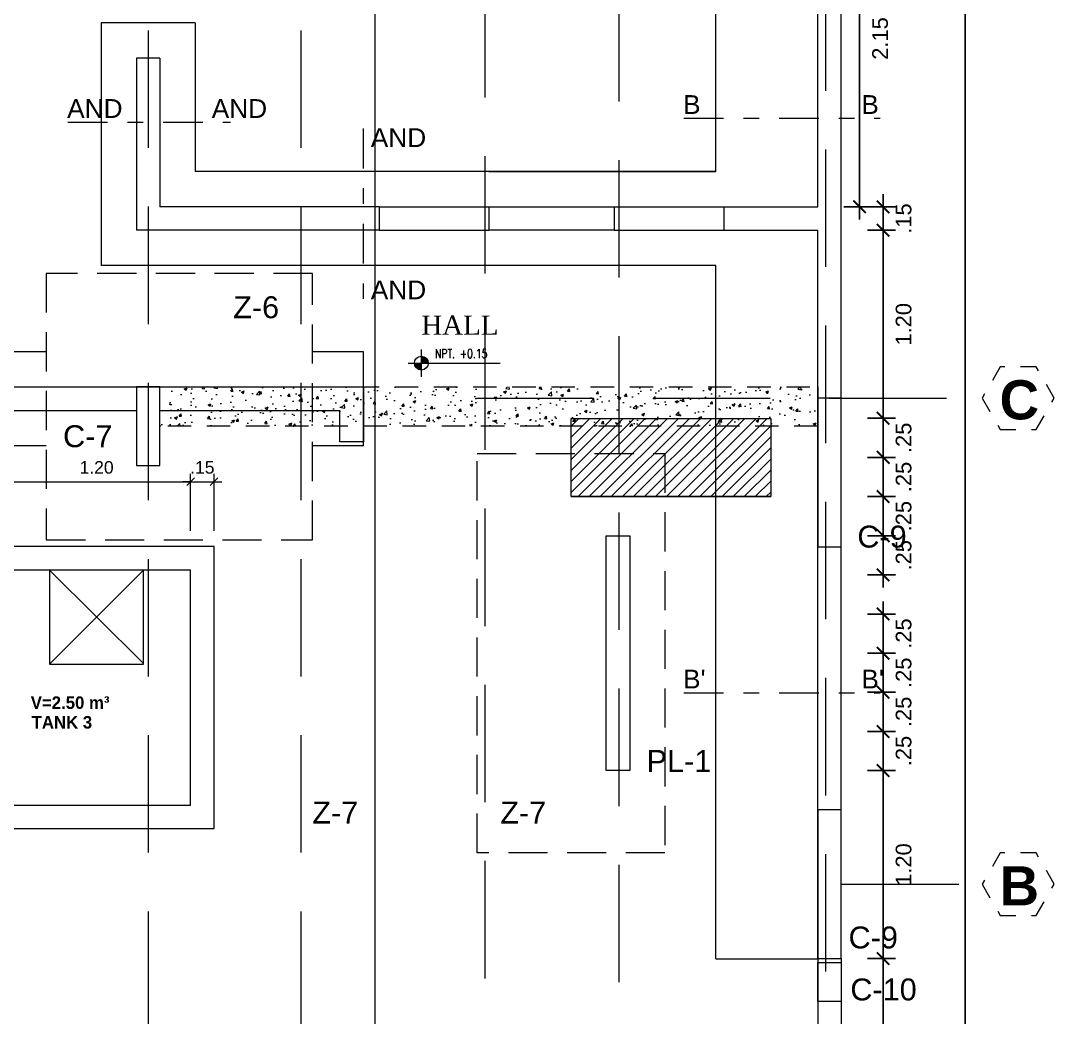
# Model space of a CAD drawing. Header units: millimetres. Extents: x -59 to 123, y 54 to 155.
# Drawn here: x 41.32 to 47.92, y 103.68 to 110.04 of the extents above; entities that cross this region are included whole.
import ezdxf

# ---------------------------------------------------------------- set-up
doc = ezdxf.new("R2010")
doc.units = ezdxf.units.MM
for name, pattern in [('ACAD_ISO02W100', [15, 12, -3]), ('CONTINUA', [0]), ('DASHDOT', [25.4, 12.7, -6.35, 0, -6.35]), ('DASHDOTX2', [50.8, 25.4, -12.7, 0, -12.7]), ('DASHED', [0.75, 0.5, -0.25]), ('RAYITAS', [0.375, 0.25, -0.125])]:
    doc.linetypes.add(name, pattern=pattern)
doc.layers.get('0').update_dxf_attribs({"lineweight": 9})
doc.layers.get('Defpoints').update_dxf_attribs({"lineweight": 0})
for name, color, linetype in [('A-COT', 8, 'Continuous'), ('A-IND niveles', 8, 'Continuous'), ('A-TEX 010', 7, 'Continuous'), ('TEXTO', 2, 'Continuous')]:
    doc.layers.add(name, color=color, linetype=linetype)
for name, color, linetype, lineweight in [('A_mobiliario', 252, 'Continuous', 15), ('C.EMPOTRADO EN PARED Y TECHO', 210, 'Continuous', 40), ('CIMENTACION', 2, 'Continuous', 40), ('COTA', 4, 'Continuous', 9), ('EJES', 6, 'ACAD_ISO02W100', 5), ('muro', 5, 'Continuous', 70), ('MUROS', 7, 'Continuous', 80), ('PLUMA 1', 1, 'Continuous', 9), ('pluma2', 4, 'Continuous', 20), ('TEXTOS', 3, 'Continuous', 0), ('textura', 253, 'Continuous', 0), ('TUB.AGUA', 7, 'DASHDOTX2', 40), ('VIGAS', 2, 'Continuous', 25), ('ZAPATAS', 3, 'Continuous', 25)]:
    doc.layers.add(name, color=color, linetype=linetype, lineweight=lineweight)
doc.styles.add('Henry', font='GOTHICB.TTF')
doc.styles.add('LUIS', font='arial.ttf')
doc.styles.add('ROMANS', font='ROMANS.SHX', dxfattribs={"width": 1.35, "height": 0.29})
doc.styles.add('ROMANS 0.75', font='romans.shx', dxfattribs={"width": 0.75})
doc.styles.get("Standard").update_dxf_attribs({"font": 'arial.ttf'})
doc.styles.add('STILUS', font='arial.ttf')
doc.styles.add('style1', font='arial.ttf', dxfattribs={"height": 0.1})
doc.dimstyles.new('luis', dxfattribs={"dimtxt": 0.08, "dimasz": 0.05, "dimexe": 0.05, "dimexo": 0.1, "dimgap": 0.05, "dimtad": 2, "dimzin": 4, "dimdsep": 46, "dimtxsty": 'LUIS', "dimblk": 'ARCHTICK', "dimcen": 2, "dimdle": 0.05, "dimclrd": 256, "dimclre": 256, "dimclrt": 56, "dimaunit": 1, "dimadec": 0, "dimazin": 0, "dimtfac": 1, "dimtix": 1, "dimtmove": 0, "dimatfit": 3, "dimfxl": 1, "dimlwd": -1, "dimlwe": -1, "dimarcsym": 0})
doc.dimstyles.new('luis1', dxfattribs={"dimtxt": 0.1, "dimasz": 0.08, "dimexe": 0.08, "dimexo": 0.08, "dimgap": 0.08, "dimtad": 2, "dimzin": 4, "dimdsep": 46, "dimtxsty": 'style1', "dimblk": 'ARCHTICK', "dimcen": 2, "dimdle": 0.08, "dimclrd": 256, "dimclre": 256, "dimclrt": 256, "dimadec": 0, "dimazin": 1, "dimtfac": 1, "dimtix": 1, "dimtmove": 0, "dimatfit": 3, "dimfxl": 1, "dimtolj": 1, "dimarcsym": 0})

# ---------------------------------------------------------------- blocks, each defined once
blk = doc.blocks.new('A$C37766BCA')
blk.add_line((0, 0.181), (1.22, 0.181))
blk.add_lwpolyline([(0.174, 0), (0.174, 0.361)])
at = {"const_width": 0.0923}
for points in [[(0.128, 0.181, 0.414214), (0.174, 0.135)], [(0.221, 0.181, 0.414214), (0.174, 0.227, 0.414214)]]:
    blk.add_lwpolyline(points, format="xyb", dxfattribs=at)
blk.add_circle((0.174, 0.181), 0.0923)
blk = doc.blocks.new('_ArchTick')
at = {"color": 0, "linetype": 'ByBlock', "const_width": 0.15}
blk.add_lwpolyline([(-0.5, -0.5), (0.5, 0.5)], dxfattribs=at)
blk = doc.blocks.new('*D1014')
at = {"layer": 'A-COT', "linetype": 'Continuous', "lineweight": -2, "transparency": 16777216}
for p, q in [((47.3472, 121.6317), (47.3472, 102.4717)), ((47.2472, 121.5517), (47.4272, 121.5517)), ((47.2472, 102.5517), (47.4272, 102.5517))]:
    blk.add_line(p, q, dxfattribs=at)
at = {"layer": 'Defpoints', "color": 0, "linetype": 'CONTINUA', "transparency": 16777216}
for p in [(46.5553, 121.5517), (46.5553, 102.5517), (47.3472, 102.5517)]:
    blk.add_point(p, dxfattribs=at)
at = {"layer": 'A-COT', "linetype": 'CONTINUA', "lineweight": -2, "transparency": 16777216, "xscale": 0.08, "yscale": 0.08, "zscale": 0.08}
for p, rotation in [((47.3472, 121.5517), 90), ((47.3472, 102.5517), 270)]:
    blk.add_blockref('_ArchTick', p, dxfattribs=dict(at, rotation=rotation))
at = {"layer": 'A-COT', "linetype": 'CONTINUA', "lineweight": 5, "transparency": 16777216, "insert": (47.4783, 112.0517), "char_height": 0.1, "attachment_point": 5, "rotation": 90, "style": 'style1'}
blk.add_mtext('\\A1;19.00', dxfattribs=at)
blk = doc.blocks.new('*D1038')
at = {"layer": 'A-COT', "linetype": 'Continuous', "lineweight": -2, "transparency": 16777216}
for p, q in [((46.6729, 111.0817), (46.6729, 108.7717)), ((46.5729, 111.0017), (46.7529, 111.0017)), ((46.5729, 108.8517), (46.7529, 108.8517))]:
    blk.add_line(p, q, dxfattribs=at)
at = {"layer": 'Defpoints', "color": 0, "linetype": 'CONTINUA', "transparency": 16777216}
for p in [(46.4053, 111.0017), (46.4053, 108.8517), (46.6729, 108.8517)]:
    blk.add_point(p, dxfattribs=at)
at = {"layer": 'A-COT', "linetype": 'CONTINUA', "lineweight": -2, "transparency": 16777216, "xscale": 0.08, "yscale": 0.08, "zscale": 0.08}
for p, rotation in [((46.6729, 111.0017), 90), ((46.6729, 108.8517), 270)]:
    blk.add_blockref('_ArchTick', p, dxfattribs=dict(at, rotation=rotation))
at = {"layer": 'A-COT', "linetype": 'CONTINUA', "lineweight": 5, "transparency": 16777216, "insert": (46.804, 109.9267), "char_height": 0.1, "attachment_point": 5, "rotation": 90, "style": 'style1'}
blk.add_mtext('\\A1;2.15', dxfattribs=at)
blk = doc.blocks.new('*D1039')
at = {"layer": 'A-COT', "linetype": 'Continuous', "lineweight": -2, "transparency": 16777216}
for p, q in [((46.8229, 108.8517), (46.8229, 108.9317)), ((46.7229, 108.8517), (46.9029, 108.8517)), ((46.8229, 108.8517), (46.8229, 108.7017)), ((46.7229, 108.7017), (46.9029, 108.7017)), ((46.8229, 108.7017), (46.8229, 108.6217))]:
    blk.add_line(p, q, dxfattribs=at)
at = {"layer": 'Defpoints', "color": 0, "linetype": 'CONTINUA', "transparency": 16777216}
for p in [(46.4053, 108.8517), (46.4053, 108.7017), (46.8229, 108.7017)]:
    blk.add_point(p, dxfattribs=at)
at = {"layer": 'A-COT', "linetype": 'CONTINUA', "lineweight": -2, "transparency": 16777216, "xscale": 0.08, "yscale": 0.08, "zscale": 0.08}
for p, rotation in [((46.8229, 108.8517), 270), ((46.8229, 108.7017), 90)]:
    blk.add_blockref('_ArchTick', p, dxfattribs=dict(at, rotation=rotation))
at = {"layer": 'A-COT', "linetype": 'CONTINUA', "lineweight": 5, "transparency": 16777216, "insert": (46.954, 108.7767), "char_height": 0.1, "attachment_point": 5, "rotation": 90, "style": 'style1'}
blk.add_mtext('\\A1;.15', dxfattribs=at)
blk = doc.blocks.new('*D1040')
at = {"layer": 'A-COT', "linetype": 'Continuous', "lineweight": -2, "transparency": 16777216}
for p, q in [((46.8229, 108.7817), (46.8229, 107.4217)), ((46.7229, 108.7017), (46.9029, 108.7017)), ((46.7229, 107.5017), (46.9029, 107.5017))]:
    blk.add_line(p, q, dxfattribs=at)
at = {"layer": 'Defpoints', "color": 0, "linetype": 'CONTINUA', "transparency": 16777216}
for p in [(46.4053, 108.7017), (46.4053, 107.5017), (46.8229, 107.5017)]:
    blk.add_point(p, dxfattribs=at)
at = {"layer": 'A-COT', "linetype": 'CONTINUA', "lineweight": -2, "transparency": 16777216, "xscale": 0.08, "yscale": 0.08, "zscale": 0.08}
for p, rotation in [((46.8229, 108.7017), 90), ((46.8229, 107.5017), 270)]:
    blk.add_blockref('_ArchTick', p, dxfattribs=dict(at, rotation=rotation))
at = {"layer": 'A-COT', "linetype": 'CONTINUA', "lineweight": 5, "transparency": 16777216, "insert": (46.954, 108.1017), "char_height": 0.1, "attachment_point": 5, "rotation": 90, "style": 'style1'}
blk.add_mtext('\\A1;1.20', dxfattribs=at)
blk = doc.blocks.new('*D690')
at = {"layer": 'A-COT', "linetype": 'Continuous', "lineweight": -2, "transparency": 16777216}
for p, q in [((46.8229, 107.5017), (46.8229, 107.5817)), ((46.7229, 107.5017), (46.9029, 107.5017)), ((46.8229, 107.5017), (46.8229, 107.2517)), ((46.7229, 107.2517), (46.9029, 107.2517)), ((46.8229, 107.2517), (46.8229, 107.1717))]:
    blk.add_line(p, q, dxfattribs=at)
at = {"layer": 'Defpoints', "color": 0, "linetype": 'CONTINUA', "transparency": 16777216}
for p in [(46.4053, 107.5017), (46.4053, 107.2517), (46.8229, 107.2517)]:
    blk.add_point(p, dxfattribs=at)
at = {"layer": 'A-COT', "linetype": 'CONTINUA', "lineweight": -2, "transparency": 16777216, "xscale": 0.08, "yscale": 0.08, "zscale": 0.08}
for p, rotation in [((46.8229, 107.5017), 270), ((46.8229, 107.2517), 90)]:
    blk.add_blockref('_ArchTick', p, dxfattribs=dict(at, rotation=rotation))
at = {"layer": 'A-COT', "linetype": 'CONTINUA', "lineweight": 5, "transparency": 16777216, "insert": (46.954, 107.3767), "char_height": 0.1, "attachment_point": 5, "rotation": 90, "style": 'style1'}
blk.add_mtext('\\A1;.25', dxfattribs=at)
blk = doc.blocks.new('*D691')
at = {"layer": 'A-COT', "linetype": 'Continuous', "lineweight": -2, "transparency": 16777216}
for p, q in [((46.8229, 107.2517), (46.8229, 107.3317)), ((46.7229, 107.2517), (46.9029, 107.2517)), ((46.8229, 107.2517), (46.8229, 107.0017)), ((46.7229, 107.0017), (46.9029, 107.0017)), ((46.8229, 107.0017), (46.8229, 106.9217))]:
    blk.add_line(p, q, dxfattribs=at)
at = {"layer": 'Defpoints', "color": 0, "linetype": 'CONTINUA', "transparency": 16777216}
for p in [(46.4053, 107.2517), (46.4053, 107.0017), (46.8229, 107.0017)]:
    blk.add_point(p, dxfattribs=at)
at = {"layer": 'A-COT', "linetype": 'CONTINUA', "lineweight": -2, "transparency": 16777216, "xscale": 0.08, "yscale": 0.08, "zscale": 0.08}
for p, rotation in [((46.8229, 107.2517), 270), ((46.8229, 107.0017), 90)]:
    blk.add_blockref('_ArchTick', p, dxfattribs=dict(at, rotation=rotation))
at = {"layer": 'A-COT', "linetype": 'CONTINUA', "lineweight": 5, "transparency": 16777216, "insert": (46.954, 107.1267), "char_height": 0.1, "attachment_point": 5, "rotation": 90, "style": 'style1'}
blk.add_mtext('\\A1;.25', dxfattribs=at)
blk = doc.blocks.new('*D692')
at = {"layer": 'A-COT', "linetype": 'Continuous', "lineweight": -2, "transparency": 16777216}
for p, q in [((46.8229, 107.0017), (46.8229, 107.0817)), ((46.7229, 107.0017), (46.9029, 107.0017)), ((46.8229, 107.0017), (46.8229, 106.7517)), ((46.7229, 106.7517), (46.9029, 106.7517)), ((46.8229, 106.7517), (46.8229, 106.6717))]:
    blk.add_line(p, q, dxfattribs=at)
at = {"layer": 'Defpoints', "color": 0, "linetype": 'CONTINUA', "transparency": 16777216}
for p in [(46.4053, 107.0017), (46.4053, 106.7517), (46.8229, 106.7517)]:
    blk.add_point(p, dxfattribs=at)
at = {"layer": 'A-COT', "linetype": 'CONTINUA', "lineweight": -2, "transparency": 16777216, "xscale": 0.08, "yscale": 0.08, "zscale": 0.08}
for p, rotation in [((46.8229, 107.0017), 270), ((46.8229, 106.7517), 90)]:
    blk.add_blockref('_ArchTick', p, dxfattribs=dict(at, rotation=rotation))
at = {"layer": 'A-COT', "linetype": 'CONTINUA', "lineweight": 5, "transparency": 16777216, "insert": (46.954, 106.8767), "char_height": 0.1, "attachment_point": 5, "rotation": 90, "style": 'style1'}
blk.add_mtext('\\A1;.25', dxfattribs=at)
blk = doc.blocks.new('*D693')
at = {"layer": 'A-COT', "linetype": 'Continuous', "lineweight": -2, "transparency": 16777216}
for p, q in [((46.8229, 106.7517), (46.8229, 106.8317)), ((46.7229, 106.7517), (46.9029, 106.7517)), ((46.8229, 106.7517), (46.8229, 106.5017)), ((46.7229, 106.5017), (46.9029, 106.5017)), ((46.8229, 106.5017), (46.8229, 106.4217))]:
    blk.add_line(p, q, dxfattribs=at)
at = {"layer": 'Defpoints', "color": 0, "linetype": 'CONTINUA', "transparency": 16777216}
for p in [(46.4053, 106.7517), (46.4053, 106.5017), (46.8229, 106.5017)]:
    blk.add_point(p, dxfattribs=at)
at = {"layer": 'A-COT', "linetype": 'CONTINUA', "lineweight": -2, "transparency": 16777216, "xscale": 0.08, "yscale": 0.08, "zscale": 0.08}
for p, rotation in [((46.8229, 106.7517), 270), ((46.8229, 106.5017), 90)]:
    blk.add_blockref('_ArchTick', p, dxfattribs=dict(at, rotation=rotation))
at = {"layer": 'A-COT', "linetype": 'CONTINUA', "lineweight": 5, "transparency": 16777216, "insert": (46.954, 106.6267), "char_height": 0.1, "attachment_point": 5, "rotation": 90, "style": 'style1'}
blk.add_mtext('\\A1;.25', dxfattribs=at)
blk = doc.blocks.new('*D694')
at = {"layer": 'A-COT', "linetype": 'Continuous', "lineweight": -2, "transparency": 16777216}
for p, q in [((46.8229, 106.2517), (46.8229, 106.3317)), ((46.7229, 106.2517), (46.9029, 106.2517)), ((46.8229, 106.0017), (46.8229, 106.2517)), ((46.7229, 106.0017), (46.9029, 106.0017)), ((46.8229, 106.0017), (46.8229, 105.9217))]:
    blk.add_line(p, q, dxfattribs=at)
at = {"layer": 'Defpoints', "color": 0, "linetype": 'CONTINUA', "transparency": 16777216}
for p in [(46.4053, 106.2517), (46.8229, 106.2517), (46.4053, 106.0017)]:
    blk.add_point(p, dxfattribs=at)
at = {"layer": 'A-COT', "linetype": 'CONTINUA', "lineweight": -2, "transparency": 16777216, "xscale": 0.08, "yscale": 0.08, "zscale": 0.08}
for p, rotation in [((46.8229, 106.2517), 270), ((46.8229, 106.0017), 90)]:
    blk.add_blockref('_ArchTick', p, dxfattribs=dict(at, rotation=rotation))
at = {"layer": 'A-COT', "linetype": 'CONTINUA', "lineweight": 5, "transparency": 16777216, "insert": (46.954, 106.1267), "char_height": 0.1, "attachment_point": 5, "rotation": 90, "style": 'style1'}
blk.add_mtext('\\A1;.25', dxfattribs=at)
blk = doc.blocks.new('*D695')
at = {"layer": 'A-COT', "linetype": 'Continuous', "lineweight": -2, "transparency": 16777216}
for p, q in [((46.8229, 106.2517), (46.8229, 106.3317)), ((46.7229, 106.2517), (46.9029, 106.2517)), ((46.8229, 106.2517), (46.8229, 106.0017)), ((46.7229, 106.0017), (46.9029, 106.0017)), ((46.8229, 106.0017), (46.8229, 105.9217))]:
    blk.add_line(p, q, dxfattribs=at)
at = {"layer": 'Defpoints', "color": 0, "linetype": 'CONTINUA', "transparency": 16777216}
for p in [(46.4053, 106.2517), (46.4053, 106.0017), (46.8229, 106.0017)]:
    blk.add_point(p, dxfattribs=at)
at = {"layer": 'A-COT', "linetype": 'CONTINUA', "lineweight": -2, "transparency": 16777216, "xscale": 0.08, "yscale": 0.08, "zscale": 0.08}
for p, rotation in [((46.8229, 106.2517), 270), ((46.8229, 106.0017), 90)]:
    blk.add_blockref('_ArchTick', p, dxfattribs=dict(at, rotation=rotation))
at = {"layer": 'A-COT', "linetype": 'CONTINUA', "lineweight": 5, "transparency": 16777216, "insert": (46.954, 106.1267), "char_height": 0.1, "attachment_point": 5, "rotation": 90, "style": 'style1'}
blk.add_mtext('\\A1;.25', dxfattribs=at)
blk = doc.blocks.new('*D696')
at = {"layer": 'A-COT', "linetype": 'Continuous', "lineweight": -2, "transparency": 16777216}
for p, q in [((46.8229, 106.0017), (46.8229, 106.0817)), ((46.7229, 106.0017), (46.9029, 106.0017)), ((46.8229, 106.0017), (46.8229, 105.7517)), ((46.7229, 105.7517), (46.9029, 105.7517)), ((46.8229, 105.7517), (46.8229, 105.6717))]:
    blk.add_line(p, q, dxfattribs=at)
at = {"layer": 'Defpoints', "color": 0, "linetype": 'CONTINUA', "transparency": 16777216}
for p in [(46.4053, 106.0017), (46.4053, 105.7517), (46.8229, 105.7517)]:
    blk.add_point(p, dxfattribs=at)
at = {"layer": 'A-COT', "linetype": 'CONTINUA', "lineweight": -2, "transparency": 16777216, "xscale": 0.08, "yscale": 0.08, "zscale": 0.08}
for p, rotation in [((46.8229, 106.0017), 270), ((46.8229, 105.7517), 90)]:
    blk.add_blockref('_ArchTick', p, dxfattribs=dict(at, rotation=rotation))
at = {"layer": 'A-COT', "linetype": 'CONTINUA', "lineweight": 5, "transparency": 16777216, "insert": (46.954, 105.8767), "char_height": 0.1, "attachment_point": 5, "rotation": 90, "style": 'style1'}
blk.add_mtext('\\A1;.25', dxfattribs=at)
blk = doc.blocks.new('*D697')
at = {"layer": 'A-COT', "linetype": 'Continuous', "lineweight": -2, "transparency": 16777216}
for p, q in [((46.8229, 105.7517), (46.8229, 105.8317)), ((46.7229, 105.7517), (46.9029, 105.7517)), ((46.8229, 105.7517), (46.8229, 105.5017)), ((46.7229, 105.5017), (46.9029, 105.5017)), ((46.8229, 105.5017), (46.8229, 105.4217))]:
    blk.add_line(p, q, dxfattribs=at)
at = {"layer": 'Defpoints', "color": 0, "linetype": 'CONTINUA', "transparency": 16777216}
for p in [(46.4053, 105.7517), (46.4053, 105.5017), (46.8229, 105.5017)]:
    blk.add_point(p, dxfattribs=at)
at = {"layer": 'A-COT', "linetype": 'CONTINUA', "lineweight": -2, "transparency": 16777216, "xscale": 0.08, "yscale": 0.08, "zscale": 0.08}
for p, rotation in [((46.8229, 105.7517), 270), ((46.8229, 105.5017), 90)]:
    blk.add_blockref('_ArchTick', p, dxfattribs=dict(at, rotation=rotation))
at = {"layer": 'A-COT', "linetype": 'CONTINUA', "lineweight": 5, "transparency": 16777216, "insert": (46.954, 105.6267), "char_height": 0.1, "attachment_point": 5, "rotation": 90, "style": 'style1'}
blk.add_mtext('\\A1;.25', dxfattribs=at)
blk = doc.blocks.new('*D698')
at = {"layer": 'A-COT', "linetype": 'Continuous', "lineweight": -2, "transparency": 16777216}
for p, q in [((46.8229, 105.5017), (46.8229, 105.5817)), ((46.7229, 105.5017), (46.9029, 105.5017)), ((46.8229, 105.5017), (46.8229, 105.2517)), ((46.7229, 105.2517), (46.9029, 105.2517)), ((46.8229, 105.2517), (46.8229, 105.1717))]:
    blk.add_line(p, q, dxfattribs=at)
at = {"layer": 'Defpoints', "color": 0, "linetype": 'CONTINUA', "transparency": 16777216}
for p in [(46.4053, 105.5017), (46.4053, 105.2517), (46.8229, 105.2517)]:
    blk.add_point(p, dxfattribs=at)
at = {"layer": 'A-COT', "linetype": 'CONTINUA', "lineweight": -2, "transparency": 16777216, "xscale": 0.08, "yscale": 0.08, "zscale": 0.08}
for p, rotation in [((46.8229, 105.5017), 270), ((46.8229, 105.2517), 90)]:
    blk.add_blockref('_ArchTick', p, dxfattribs=dict(at, rotation=rotation))
at = {"layer": 'A-COT', "linetype": 'CONTINUA', "lineweight": 5, "transparency": 16777216, "insert": (46.954, 105.3767), "char_height": 0.1, "attachment_point": 5, "rotation": 90, "style": 'style1'}
blk.add_mtext('\\A1;.25', dxfattribs=at)
blk = doc.blocks.new('*D699')
at = {"layer": 'A-COT', "linetype": 'Continuous', "lineweight": -2, "transparency": 16777216}
for p, q in [((46.8229, 105.3317), (46.8229, 103.9717)), ((46.7229, 105.2517), (46.9029, 105.2517)), ((46.7229, 104.0517), (46.9029, 104.0517))]:
    blk.add_line(p, q, dxfattribs=at)
at = {"layer": 'Defpoints', "color": 0, "linetype": 'CONTINUA', "transparency": 16777216}
for p in [(46.4053, 105.2517), (46.4053, 104.0517), (46.8229, 104.0517)]:
    blk.add_point(p, dxfattribs=at)
at = {"layer": 'A-COT', "linetype": 'CONTINUA', "lineweight": -2, "transparency": 16777216, "xscale": 0.08, "yscale": 0.08, "zscale": 0.08}
for p, rotation in [((46.8229, 105.2517), 90), ((46.8229, 104.0517), 270)]:
    blk.add_blockref('_ArchTick', p, dxfattribs=dict(at, rotation=rotation))
at = {"layer": 'A-COT', "linetype": 'CONTINUA', "lineweight": 5, "transparency": 16777216, "insert": (46.954, 104.6517), "char_height": 0.1, "attachment_point": 5, "rotation": 90, "style": 'style1'}
blk.add_mtext('\\A1;1.20', dxfattribs=at)
blk = doc.blocks.new('*D1041')
at = {"layer": 'A-COT', "linetype": 'Continuous', "lineweight": -2, "transparency": 16777216}
for p, q in [((46.8229, 104.1317), (46.8229, 102.8717)), ((46.7229, 104.0517), (46.9029, 104.0517)), ((46.7229, 102.9517), (46.9029, 102.9517))]:
    blk.add_line(p, q, dxfattribs=at)
at = {"layer": 'Defpoints', "color": 0, "linetype": 'CONTINUA', "transparency": 16777216}
for p in [(46.4053, 104.0517), (46.4053, 102.9517), (46.8229, 102.9517)]:
    blk.add_point(p, dxfattribs=at)
at = {"layer": 'A-COT', "linetype": 'CONTINUA', "lineweight": -2, "transparency": 16777216, "xscale": 0.08, "yscale": 0.08, "zscale": 0.08}
for p, rotation in [((46.8229, 104.0517), 90), ((46.8229, 102.9517), 270)]:
    blk.add_blockref('_ArchTick', p, dxfattribs=dict(at, rotation=rotation))
at = {"layer": 'A-COT', "linetype": 'CONTINUA', "lineweight": 5, "transparency": 16777216, "insert": (46.954, 103.5017), "char_height": 0.1, "attachment_point": 5, "rotation": 90, "style": 'style1'}
blk.add_mtext('\\A1;1.10', dxfattribs=at)
blk = doc.blocks.new('*D712')
at = {"layer": 'COTA', "transparency": 16777216}
for p, q in [((41.2016, 106.7818), (41.2016, 107.1466)), ((42.4016, 106.7818), (42.4016, 107.1466)), ((41.1516, 107.0966), (42.4516, 107.0966))]:
    blk.add_line(p, q, dxfattribs=at)
at = {"layer": 'Defpoints', "color": 0, "transparency": 16777216}
for p in [(42.4016, 107.0966), (41.2016, 106.6818), (42.4016, 106.6818)]:
    blk.add_point(p, dxfattribs=at)
at = {"layer": 'COTA', "transparency": 16777216, "xscale": 0.05, "yscale": 0.05, "zscale": 0.05, "rotation": 180}
blk.add_blockref('_ArchTick', (41.2016, 107.0966), dxfattribs=at)
at = {"layer": 'COTA', "transparency": 16777216, "xscale": 0.05, "yscale": 0.05, "zscale": 0.05}
blk.add_blockref('_ArchTick', (42.4016, 107.0966), dxfattribs=at)
at = {"layer": 'COTA', "color": 56, "lineweight": 5, "transparency": 16777216, "insert": (41.8016, 107.1874), "char_height": 0.08, "attachment_point": 5, "style": 'LUIS'}
blk.add_mtext('1.20', dxfattribs=at)
blk = doc.blocks.new('*D713')
at = {"layer": 'COTA', "transparency": 16777216}
for p, q in [((42.4016, 106.7818), (42.4016, 107.1466)), ((42.5516, 106.7818), (42.5516, 107.1466)), ((42.4016, 107.0966), (42.3516, 107.0966)), ((42.4016, 107.0966), (42.5516, 107.0966)), ((42.5516, 107.0966), (42.6016, 107.0966))]:
    blk.add_line(p, q, dxfattribs=at)
at = {"layer": 'Defpoints', "color": 0, "transparency": 16777216}
for p in [(42.5516, 107.0966), (42.4016, 106.6818), (42.5516, 106.6818)]:
    blk.add_point(p, dxfattribs=at)
at = {"layer": 'COTA', "transparency": 16777216, "xscale": 0.05, "yscale": 0.05, "zscale": 0.05}
blk.add_blockref('_ArchTick', (42.4016, 107.0966), dxfattribs=at)
at = {"layer": 'COTA', "transparency": 16777216, "xscale": 0.05, "yscale": 0.05, "zscale": 0.05, "rotation": 180}
blk.add_blockref('_ArchTick', (42.5516, 107.0966), dxfattribs=at)
at = {"layer": 'COTA', "color": 56, "lineweight": 5, "transparency": 16777216, "insert": (42.4766, 107.1874), "char_height": 0.08, "attachment_point": 5, "style": 'LUIS'}
blk.add_mtext('.15', dxfattribs=at)

msp = doc.modelspace()

# ---------------------------------------------------------------- hatches: boundary and pattern name
at = {"layer": 'textura', "lineweight": 5}
h = msp.add_hatch(dxfattribs=at)
h.set_pattern_fill('AR-CONC', color=256, scale=0.001)
h.set_pattern_definition([(50, (-117.31548, 90.65497), (0.18218467, -0.01593909), [0.01905, -0.20955]), (355, (-117.31548, 90.65497), (-0.03524342, 0.19105685), [0.01524, -0.16764058]), (100.45144, (-117.3003, 90.65365), (0.14694125, 0.17511775), [0.01619, -0.17809024]), (46.1842, (-117.31548, 90.70577), (0.27107904, -0.04204233), [0.028575, -0.314325]), (96.63556, (-117.2929, 90.70227), (0.23740413, 0.24742612), [0.024285, -0.2671356]), (351.18415, (-117.31548, 90.70577), (0.23740413, 0.24742612), [0.02285997, -0.25145973]), (21, (-117.29008, 90.69307), (0.15161439, -0.1022652), [0.01905, -0.20955]), (326, (-117.29008, 90.69307), (0.06180203, 0.18418797), [0.01524, -0.16764]), (71.45144, (-117.27744, 90.68455), (0.21341642, 0.08192277), [0.01619, -0.17808994]), (37.5, (-117.315477, 90.654974), (0.003088603, 0.08455504), [0, -0.165608, 0, -0.17018, 0, -0.168275]), (7.5, (-117.31548, 90.65497), (0.066819663, 0.100180575), [0, -0.097028, 0, -0.161798, 0, -0.064135]), (327.5, (-117.37212, 90.654974), (0.135590595, -0.005728744), [0, -0.0635, 0, -0.19812, 0, -0.26289]), (317.5, (-117.39752, 90.65497), (0.14812918, 0.02542649), [0, -0.08255, 0, -0.131572, 0, -0.18669])])
edge = h.paths.add_edge_path()
edge.add_line((42.2053, 107.7017), (46.4053, 107.7017))
edge.add_line((46.4053, 107.7017), (46.4053, 107.4517))
edge.add_line((46.4053, 107.4517), (42.2053, 107.4517))
edge.add_line((42.2053, 107.4517), (42.2053, 107.7017))
h = msp.add_hatch(dxfattribs=at)
h.set_pattern_fill('_USER', color=256, scale=0.05, angle=45, pattern_type=0)
h.set_pattern_definition([(45, (-227.075534, 107.99343), (-0.035355339, 0.035355339), [])])
h.paths.add_polyline_path([(44.8304, 107.501), (44.8304, 107.001), (46.1054, 107.001), (46.1054, 107.501)])

# ---------------------------------------------------------------- linework, layer by layer
at = {"lineweight": 5}
for p, q in [((41.5016, 106.5318), (42.1016, 105.9366)), ((41.5016, 105.9318), (42.1016, 106.5318))]:
    msp.add_line(p, q, dxfattribs=at)
for points in [[(41.0516, 104.8818), (42.5516, 104.8818), (42.5516, 106.6818), (41.0516, 106.6818)], [(41.2016, 105.0318), (42.4016, 105.0318), (42.4016, 106.5318), (41.2016, 106.5318)]]:
    msp.add_lwpolyline(points, close=True, dxfattribs=at)
at = {"linetype": 'Continuous', "lineweight": 5, "ltscale": 0.6}
msp.add_lwpolyline([(41.5016, 105.9318), (42.1016, 105.9318), (42.1016, 106.5318), (41.5016, 106.5318)], close=True, dxfattribs=at)
at = {"layer": 'A_mobiliario', "color": 6, "lineweight": 5}
for points in [[(46.5553, 107.6304), (46.4053, 107.6304), (46.4053, 106.6804), (46.5553, 106.6804)], [(46.5553, 105.0017), (46.4053, 105.0017), (46.4053, 104.0517), (46.5553, 104.0517)], [(46.5553, 104.0267), (46.5553, 103.7767), (46.4053, 103.7767), (46.4053, 104.0267)]]:
    msp.add_lwpolyline(points, close=True, dxfattribs=at)
msp.add_lwpolyline([(45.0553, 106.7517), (45.2053, 106.7517), (45.2053, 105.2526), (45.0553, 105.2526), (45.0553, 106.7517)], dxfattribs=at)
at = {"layer": 'C.EMPOTRADO EN PARED Y TECHO', "linetype": 'CONTINUA', "lineweight": 5}
msp.add_line((43.5803, 100.0285), (43.5803, 122.411), dxfattribs=at)
msp.add_lwpolyline([(42.0553, 107.201), (42.2053, 107.201), (42.2053, 107.7017), (42.0553, 107.7017)], close=True, dxfattribs=at)
at = {"layer": 'CIMENTACION', "lineweight": 5}
for p, q in [((45.7553, 109.0767), (45.7553, 110.6767)), ((41.8303, 110.0267), (41.8303, 108.4767)), ((42.4303, 110.0267), (41.8303, 110.0267)), ((42.4303, 110.0267), (42.4303, 109.0767)), ((45.7553, 109.0767), (42.4303, 109.0767)), ((44.3053, 109.0767), (45.7553, 109.0767)), ((45.7553, 108.4767), (41.8303, 108.4767)), ((45.7553, 108.4767), (44.3053, 108.4767)), ((45.7553, 104.0504), (45.7553, 108.4767)), ((41.4803, 107.926), (39.0553, 107.926)), ((43.5053, 107.926), (43.1803, 107.926)), ((43.5053, 107.326), (43.5053, 107.926)), ((41.4803, 107.326), (39.0553, 107.326)), ((43.5053, 107.326), (43.1803, 107.326)), ((45.7553, 104.0504), (46.4053, 104.0504))]:
    msp.add_line(p, q, dxfattribs=at)
at = {"layer": 'EJES', "linetype": 'DASHED', "lineweight": 5, "ltscale": 1.5}
for p, q in [((42.1303, 122.3529), (42.1303, 101.1941)), ((43.1053, 122.3529), (43.1053, 101.1941)), ((44.2803, 117.0501), (44.2803, 101.7755)), ((45.1363, 117.0251), (45.1363, 101.7505)), ((46.4553, 113.7183), (46.4553, 101.7505)), ((44.227, 107.6304), (47.4838, 107.6304)), ((46.5553, 104.5267), (47.4838, 104.5267))]:
    msp.add_line(p, q, dxfattribs=at)
at = {"layer": 'EJES', "lineweight": 5, "ltscale": 0.003}
for points in [[(47.8007, 107.4307), (47.916, 107.6304), (47.8007, 107.83), (47.5702, 107.83), (47.455, 107.6304), (47.5702, 107.4307)], [(47.8007, 104.3271), (47.916, 104.5267), (47.8007, 104.7263), (47.5702, 104.7263), (47.455, 104.5267), (47.5702, 104.3271)]]:
    msp.add_lwpolyline(points, close=True, dxfattribs=at)
at = {"layer": 'muro', "color": 251, "lineweight": 5, "ltscale": 0.25}
for p, q in [((46.4053, 104.0517), (46.4053, 102.9517)), ((46.5553, 104.0517), (46.5553, 102.5517))]:
    msp.add_line(p, q, dxfattribs=at)
at = {"layer": 'MUROS', "linetype": 'CONTINUA', "lineweight": 5}
for p, q in [((46.4053, 108.8517), (46.4053, 111.1517)), ((46.5553, 104.0517), (46.5553, 111.1517)), ((42.0553, 109.8017), (42.0553, 108.7017)), ((42.2053, 109.8017), (42.0553, 109.8017)), ((42.2053, 109.8017), (42.2053, 108.8517)), ((43.6053, 108.8517), (42.2053, 108.8517)), ((43.6053, 108.8517), (43.6053, 108.7017)), ((44.3053, 108.8517), (44.3053, 108.7017)), ((44.3053, 108.8517), (45.1053, 108.8517)), ((45.1053, 108.8517), (45.1053, 108.7017)), ((45.8053, 108.8517), (46.4053, 108.8517)), ((45.8053, 108.8517), (45.8053, 108.7017)), ((43.6053, 108.7017), (42.0553, 108.7017)), ((45.1053, 108.7017), (44.3053, 108.7017)), ((45.8053, 108.7017), (46.4053, 108.7017)), ((46.4053, 107.3517), (46.4053, 108.7017)), ((46.4053, 104.0517), (46.4053, 108.5017)), ((41.0553, 107.7017), (43.5053, 107.7017)), ((43.5053, 107.7017), (43.5053, 107.351)), ((41.0553, 107.551), (42.0553, 107.551)), ((42.2053, 107.551), (43.3553, 107.551)), ((43.3553, 107.351), (43.3553, 107.551)), ((43.5053, 107.351), (43.3553, 107.351))]:
    msp.add_line(p, q, dxfattribs=at)
at = {"layer": 'MUROS', "lineweight": 5}
msp.add_line((46.4053, 104.0517), (46.5553, 104.0517), dxfattribs=at)
at = {"layer": 'MUROS', "linetype": 'CONTINUA', "lineweight": 5}
msp.add_lwpolyline([(45.0553, 106.7517), (45.2053, 106.7517), (45.2053, 105.2526), (45.0553, 105.2526), (45.0553, 106.7517)], dxfattribs=at)
at = {"layer": 'PLUMA 1', "lineweight": 5}
for p, q in [((43.6053, 108.8517), (44.3053, 108.8517)), ((45.1053, 108.8517), (45.8053, 108.8517)), ((43.6053, 108.7017), (44.3053, 108.7017)), ((45.1053, 108.7017), (45.8053, 108.7017))]:
    msp.add_line(p, q, dxfattribs=at)
at = {"layer": 'pluma2', "lineweight": 5}
msp.add_line((44.8304, 107.001), (46.1054, 107.001), dxfattribs=at)
at = {"layer": 'pluma2', "linetype": 'CONTINUA', "lineweight": 5}
msp.add_lwpolyline([(44.8304, 107.501), (46.1054, 107.501), (46.1054, 107.001), (44.8304, 107.001)], close=True, dxfattribs=at)
at = {"layer": 'TUB.AGUA', "linetype": 'DASHDOT', "lineweight": 5, "ltscale": 0.02}
for points in [[(45.5503, 109.4179), (46.8049, 109.4179)], [(41.618, 109.3925), (42.6567, 109.3925)], [(43.5044, 109.351), (43.5044, 108.2641)], [(45.5503, 105.7492), (46.8049, 105.7492)]]:
    msp.add_lwpolyline(points, dxfattribs=at)
at = {"layer": 'VIGAS', "linetype": 'DASHED', "lineweight": 5, "ltscale": 0.3}
msp.add_lwpolyline([(42.2053, 107.7017), (46.4053, 107.7017), (46.4053, 107.4517), (42.2053, 107.4517), (42.2053, 107.7017)], dxfattribs=at)
at = {"layer": 'ZAPATAS', "linetype": 'RAYITAS', "lineweight": 5}
for points in [[(41.4803, 106.726), (43.1803, 106.726), (43.1803, 108.426), (41.4803, 108.426)], [(44.2304, 107.276), (45.4304, 107.276), (45.4304, 104.7268), (44.2304, 104.7268)]]:
    msp.add_lwpolyline(points, close=True, dxfattribs=at)

# ---------------------------------------------------------------- block references
at = {"layer": 'PLUMA 1', "lineweight": 5, "xscale": 0.4800000000000012, "yscale": 0.4800000000000012, "zscale": 0.4800000000000012}
msp.add_blockref('A$C37766BCA', (43.7914, 107.7672), dxfattribs=at)

# ---------------------------------------------------------------- texts
at = {"layer": 'A-IND niveles', "lineweight": 5, "style": 'ROMANS 0.75', "width": 0.75}
msp.add_text('NPT. +0.15', height=0.0576, dxfattribs=at).set_placement((43.9616, 107.886))
at = {"layer": 'A-TEX 010', "lineweight": 5, "insert": (44.121, 108.1573), "char_height": 0.1224, "attachment_point": 2, "style": 'ROMANS'}
msp.add_mtext('{\\fTimes New Roman|b0|i0|c0|p18;HALL}', dxfattribs=at)
at = {"layer": 'EJES', "lineweight": 5, "char_height": 0.25, "width": 0.015384, "attachment_point": 2, "style": 'STILUS'}
for s, insert in [('{\\fArial|b1|i0|c0|p34;C}', (47.6926, 107.7444)), ('{\\fArial|b1|i0|c0|p34;B}', (47.6926, 104.6408))]:
    msp.add_mtext(s, dxfattribs=dict(at, insert=insert))
at = {"layer": 'TEXTO', "lineweight": 5, "style": 'LUIS'}
for s, p in [('Z-6', (42.6734, 108.1405)), ('C-7', (41.5873, 107.317)), ('C-9', (46.6583, 106.676)), ('PL-1', (45.313, 105.243)), ('Z-7', (43.1786, 104.9134)), ('Z-7', (44.3787, 104.9134)), ('C-9', (46.6025, 104.1161)), ('C-10', (46.6137, 103.7842))]:
    msp.add_text(s, height=0.14, dxfattribs=at).set_placement(p)
at = {"layer": 'TEXTOS', "lineweight": 5, "ltscale": 0.002, "style": 'Henry'}
for s, p in [('V=2.50 m³', (41.3813, 105.6457)), ('TANK 3', (41.3868, 105.5204))]:
    msp.add_text(s, height=0.08, dxfattribs=at).set_placement(p)
at = {"layer": 'TUB.AGUA', "linetype": 'CONTINUA', "lineweight": 5}
for s, p in [('B', (45.5457, 109.445)), ('B', (46.684, 109.445)), ('AND', (41.6134, 109.4196)), ('AND', (42.5366, 109.4196)), ('AND', (43.552, 109.2334)), ('AND', (43.552, 108.2613)), ("B'", (45.5457, 105.7763)), ("B'", (46.684, 105.7763))]:
    msp.add_text(s, height=0.12, dxfattribs=at).set_placement(p)

# ---------------------------------------------------------------- dimensions: what is measured, and where the dimension line sits
at = {"layer": 'A-COT', "linetype": 'CONTINUA', "lineweight": 5}
for base, p1, p2, override, picture, middle in [((47.3472, 102.5517), (46.5553, 121.5517), (46.5553, 102.5517), {"dimfxl": 0.1, "dimfxlon": 1, "dimarcsym": 2}, '*D1014', (47.4783, 112.0517)), ((46.6729, 108.8517), (46.4053, 111.0017), (46.4053, 108.8517), {"dimtmove": 1, "dimfxl": 0.1, "dimfxlon": 1, "dimarcsym": 2}, '*D1038', (46.804, 109.9267)), ((46.8229, 108.7017), (46.4053, 108.8517), (46.4053, 108.7017), {"dimtmove": 1, "dimfxl": 0.1, "dimfxlon": 1, "dimarcsym": 2}, '*D1039', (46.954, 108.7767)), ((46.8229, 107.5017), (46.4053, 108.7017), (46.4053, 107.5017), {"dimtmove": 1, "dimfxl": 0.1, "dimfxlon": 1, "dimarcsym": 2}, '*D1040', (46.954, 108.1017)), ((46.8229, 107.2517), (46.4053, 107.5017), (46.4053, 107.2517), {"dimtmove": 1, "dimfxl": 0.1, "dimfxlon": 1, "dimarcsym": 2}, '*D690', (46.954, 107.3767)), ((46.8229, 107.0017), (46.4053, 107.2517), (46.4053, 107.0017), {"dimtmove": 1, "dimfxl": 0.1, "dimfxlon": 1, "dimarcsym": 2}, '*D691', (46.954, 107.1267)), ((46.8229, 106.7517), (46.4053, 107.0017), (46.4053, 106.7517), {"dimtmove": 1, "dimfxl": 0.1, "dimfxlon": 1, "dimarcsym": 2}, '*D692', (46.954, 106.8767)), ((46.8229, 106.5017), (46.4053, 106.7517), (46.4053, 106.5017), {"dimtmove": 1, "dimfxl": 0.1, "dimfxlon": 1, "dimarcsym": 2}, '*D693', (46.954, 106.6267)), ((46.8229, 106.2517), (46.4053, 106.0017), (46.4053, 106.2517), {"dimtmove": 1, "dimfxl": 0.1, "dimfxlon": 1, "dimarcsym": 2}, '*D694', (46.954, 106.1267)), ((46.8229, 106.0017), (46.4053, 106.2517), (46.4053, 106.0017), {"dimtmove": 1, "dimfxl": 0.1, "dimfxlon": 1, "dimarcsym": 2}, '*D695', (46.954, 106.1267)), ((46.8229, 105.7517), (46.4053, 106.0017), (46.4053, 105.7517), {"dimtmove": 1, "dimfxl": 0.1, "dimfxlon": 1, "dimarcsym": 2}, '*D696', (46.954, 105.8767)), ((46.8229, 105.5017), (46.4053, 105.7517), (46.4053, 105.5017), {"dimtmove": 1, "dimfxl": 0.1, "dimfxlon": 1, "dimarcsym": 2}, '*D697', (46.954, 105.6267)), ((46.8229, 105.2517), (46.4053, 105.5017), (46.4053, 105.2517), {"dimtmove": 1, "dimfxl": 0.1, "dimfxlon": 1, "dimarcsym": 2}, '*D698', (46.954, 105.3767)), ((46.8229, 104.0517), (46.4053, 105.2517), (46.4053, 104.0517), {"dimtmove": 1, "dimfxl": 0.1, "dimfxlon": 1, "dimarcsym": 2}, '*D699', (46.954, 104.6517)), ((46.8229, 102.9517), (46.4053, 104.0517), (46.4053, 102.9517), {"dimtmove": 1, "dimfxl": 0.1, "dimfxlon": 1, "dimarcsym": 2}, '*D1041', (46.954, 103.5017))]:
    dim = msp.add_linear_dim(base=base, p1=p1, p2=p2, angle=90, dimstyle='luis1', override=override, dxfattribs=at)
    dim.commit()
    dim.dimension.update_dxf_attribs({"geometry": picture, "text_midpoint": middle})
at = {"layer": 'COTA', "lineweight": 5}
for base, p1, p2, picture, middle in [((42.4016, 107.0966), (41.2016, 106.6818), (42.4016, 106.6818), '*D712', (41.8016, 107.1874)), ((42.5516, 107.0966), (42.4016, 106.6818), (42.5516, 106.6818), '*D713', (42.4766, 107.1874))]:
    dim = msp.add_linear_dim(base=base, p1=p1, p2=p2, dimstyle='luis', dxfattribs=at)
    dim.commit()
    dim.dimension.update_dxf_attribs({"geometry": picture, "text_midpoint": middle})

doc.saveas('drawing.dxf')
